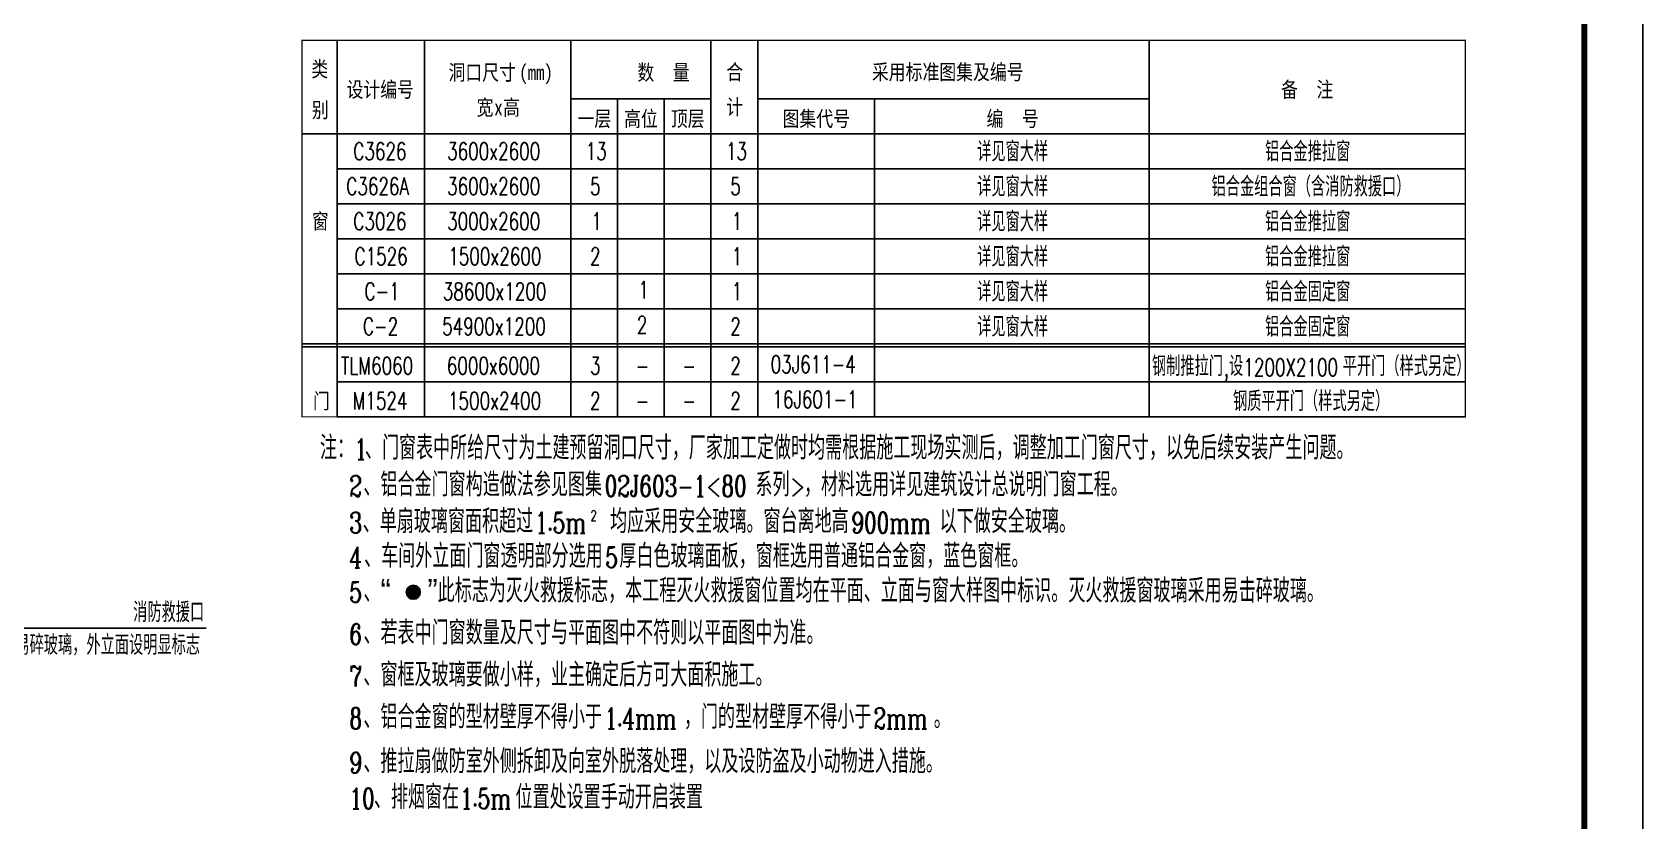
# Model space of a CAD drawing. Extents: x 1840316 to 2045362, y 17308253 to 17931430.
# Drawn here: x 2031581 to 2045362, y 17329420 to 17336174 of the extents above; entities that cross this region are included whole.
import ezdxf

# ---------------------------------------------------------------- set-up
doc = ezdxf.new("R2010")
doc.units = 0
doc.header["$LTSCALE"] = 1000
doc.header["$MEASUREMENT"] = 0
for name, color, linetype in [('DIM_LEAD', 145, 'Continuous'), ('PUB_TEXT', 7, 'Continuous'), ('TK', 4, 'Continuous')]:
    doc.layers.add(name, color=color, linetype=linetype)
doc.styles.add('_TCH_DIM', font='SIMPLEX', dxfattribs={"bigfont": 'GBCBIG'})
doc.styles.add('_TCH_LABEL', font='COMPLEX', dxfattribs={"bigfont": 'GBCBIG'})
doc.styles.add('YAYA', font='', dxfattribs={"width": 0.8, "height": 1})
doc.styles.get('YAYA').set_extended_font_data('SimSun')

# ---------------------------------------------------------------- blocks, each defined once
blk = doc.blocks.new('GeYuanFrame_67131223', base_point=(18.76, 4.34))
at = {"layer": 'TK'}
blk.add_line((43.76, 414.34), (602.76, 414.34), dxfattribs=at)
blk.add_lwpolyline([(18.76, 424.34), (612.76, 424.34), (612.76, 4.34), (18.76, 4.34), (18.76, 424.34)], dxfattribs=at)
at = {"layer": 'TK', "const_width": 1}
blk.add_lwpolyline([(602.76, 414.34), (43.76, 414.34), (43.76, 14.34), (602.76, 14.34)], close=True, dxfattribs=at)

msp = doc.modelspace()

# ---------------------------------------------------------------- hatches: boundary and pattern name
h = msp.add_hatch(color=1)
edge = h.paths.add_edge_path()
edge.add_arc((2034841.7, 17331377.4), 60, 0, 360)

# ---------------------------------------------------------------- linework, layer by layer
for p, q in [((2034938.9, 17332879.5), (2034938.9, 17336104.5)), ((2037388.9, 17335604.5), (2036188.9, 17335604.5)), ((2041138.9, 17335604.5), (2037788.9, 17335604.5)), ((2043843.9, 17335004.5), (2034188.9, 17335004.5)), ((2043843.9, 17334704.5), (2034188.9, 17334704.5)), ((2043843.9, 17334404.5), (2034188.9, 17334404.5)), ((2043843.9, 17334104.5), (2034188.9, 17334104.5)), ((2043843.9, 17334104.5), (2034188.9, 17334104.5)), ((2043843.9, 17333804.5), (2034188.9, 17333804.5)), ((2043843.9, 17333504.5), (2034188.9, 17333504.5)), ((2043843.9, 17333504.5), (2034188.9, 17333504.5)), ((2043843.9, 17333504.5), (2034188.9, 17333504.5)), ((2043843.9, 17333504.5), (2034188.9, 17333504.5)), ((2043843.9, 17333504.5), (2034188.9, 17333504.5)), ((2043843.9, 17333504.5), (2034188.9, 17333504.5)), ((2043843.9, 17333504.5), (2034188.9, 17333504.5)), ((2043843.9, 17333504.5), (2034188.9, 17333504.5))]:
    msp.add_line(p, q)
at = {"color": 0}
msp.add_circle((2034841.7, 17331377.4), 60, dxfattribs=at)
at = {"layer": 'DIM_LEAD'}
msp.add_line((2031007.1, 17331069.6), (2033068.7, 17331069.6), dxfattribs=at)
at = {"layer": 'PUB_TEXT'}
for p, q in [((2034188.9, 17336104.5), (2034188.9, 17332879.5)), ((2036188.9, 17336097.1), (2036188.9, 17332879.5)), ((2037388.9, 17336102), (2037388.9, 17332879.5)), ((2037788.9, 17336104.5), (2037788.9, 17332879.5)), ((2041138.9, 17336104.5), (2041138.9, 17332879.5)), ((2036588.9, 17335604.5), (2036588.9, 17332879.5)), ((2036988.9, 17335604.5), (2036988.9, 17332879.5)), ((2036988.9, 17335604.5), (2036988.9, 17332879.5)), ((2036988.9, 17335604.5), (2036988.9, 17332879.5)), ((2036988.9, 17335604.5), (2036988.9, 17332879.5)), ((2037388.9, 17335604.5), (2037388.9, 17332879.5)), ((2038788.9, 17335604.5), (2038788.9, 17332879.5)), ((2033888.9, 17335304.5), (2043843.9, 17335304.5)), ((2033888.9, 17333504.5), (2043843.9, 17333504.5)), ((2033888.9, 17333479.5), (2043843.9, 17333479.5)), ((2034188.9, 17333479.5), (2043843.9, 17333479.5)), ((2034188.9, 17333179.5), (2041138.9, 17333179.5)), ((2034188.9, 17333179.5), (2043843.9, 17333179.5)), ((2034188.9, 17332879.5), (2043843.9, 17332879.5))]:
    msp.add_line(p, q, dxfattribs=at)
at = {"layer": 'PUB_TEXT', "const_width": 10}
msp.add_lwpolyline([(2043843.9, 17332879.5), (2043843.9, 17336104.5), (2033888.9, 17336104.5), (2033888.9, 17332879.5)], close=True, dxfattribs=at)

# ---------------------------------------------------------------- block references
at = {"xscale": 50, "yscale": 50, "zscale": 50, "rotation": 270}
msp.add_blockref('GeYuanFrame_67131223', (2024361.6, 17337953.1), dxfattribs=at)

# ---------------------------------------------------------------- texts
at = {"layer": 'PUB_TEXT'}
for s, height, style, width, p in [('类', 132.2, 'YAYA', 0.8, (2033969.5, 17335792)), ('洞口尺寸', 132.17, 'YAYA', 0.8, (2035143, 17335763.3)), ('(mm)', 132.17, 'YAYA', 0.8, (2035747.9, 17335763.3)), ('数', 132.2, 'YAYA', 0.8, (2036759.1, 17335763.3)), ('量', 132.2, 'YAYA', 0.8, (2037061.6, 17335763.3)), ('合', 132.2, 'YAYA', 0.8, (2037519.8, 17335767)), ('采用标准图集及编号', 132.17, 'YAYA', 0.8, (2038765.8, 17335767)), ('设计编号', 132.17, 'YAYA', 0.8, (2034270.3, 17335617)), ('备', 132.2, 'YAYA', 0.8, (2042267, 17335617)), ('注', 132.2, 'YAYA', 0.8, (2042569.5, 17335617)), ('宽', 132.2, 'YAYA', 0.8, (2035383.2, 17335463.3)), ('高', 132.2, 'YAYA', 0.8, (2035610, 17335463.3)), ('计', 132.2, 'YAYA', 0.8, (2037519.5, 17335467)), ('别', 132.2, 'YAYA', 0.8, (2033973.4, 17335442)), ('x', 132.2, 'YAYA', 0.8, (2035534.4, 17335463.3)), ('一层', 132.17, 'YAYA', 0.8, (2036246.3, 17335367)), ('高位', 132.17, 'YAYA', 0.8, (2036645.7, 17335367)), ('顶层', 132.17, 'YAYA', 0.8, (2037045.1, 17335367)), ('图集代号', 132.17, 'YAYA', 0.8, (2038001.5, 17335367)), ('编', 132.2, 'YAYA', 0.8, (2039746.5, 17335367)), ('号', 132.2, 'YAYA', 0.8, (2040049, 17335367)), ('C3626', 148.75, '_TCH_LABEL', 0.705882, (2034328.9, 17335080.1)), ('3600x2600', 148.75, '_TCH_LABEL', 0.705882, (2035131.4, 17335080.1)), ('13', 148.75, '_TCH_LABEL', 0.705882, (2036316.4, 17335080.1)), ('13', 148.75, '_TCH_LABEL', 0.705882, (2037516.4, 17335080.1)), ('C3626A', 148.75, '_TCH_LABEL', 0.705882, (2034268.9, 17334780.1)), ('3600x2600', 148.75, '_TCH_LABEL', 0.705882, (2035131.4, 17334780.1)), ('5', 148.8, '_TCH_LABEL', 0.705882, (2036353.9, 17334780.1)), ('5', 148.8, '_TCH_LABEL', 0.705882, (2037553.9, 17334780.1)), ('窗', 132.2, 'YAYA', 0.8, (2033973.9, 17334489.2)), ('C3026', 148.75, '_TCH_LABEL', 0.705882, (2034328.9, 17334480.1)), ('3000x2600', 148.75, '_TCH_LABEL', 0.705882, (2035131.4, 17334480.1)), ('1', 148.8, '_TCH_LABEL', 0.705882, (2036366.4, 17334480.1)), ('1', 148.8, '_TCH_LABEL', 0.705882, (2037566.4, 17334480.1)), ('C1526', 148.75, '_TCH_LABEL', 0.705882, (2034338.9, 17334180.1)), ('1500x2600', 148.75, '_TCH_LABEL', 0.705882, (2035141.4, 17334180.1)), ('2', 148.8, '_TCH_LABEL', 0.705882, (2036353.9, 17334180.1)), ('1', 148.8, '_TCH_LABEL', 0.705882, (2037566.4, 17334180.1)), ('C-1', 148.75, '_TCH_LABEL', 0.705882, (2034423.9, 17333880.1)), ('38600x1200', 148.75, '_TCH_LABEL', 0.705882, (2035093.9, 17333880.1)), ('1', 148.8, '_TCH_LABEL', 0.705882, (2036766.4, 17333892.6)), ('1', 148.8, '_TCH_LABEL', 0.705882, (2037566.4, 17333880.1)), ('C-2', 148.75, '_TCH_LABEL', 0.705882, (2034411.4, 17333580.1)), ('54900x1200', 148.75, '_TCH_LABEL', 0.705882, (2035088.9, 17333580.1)), ('2', 148.8, '_TCH_LABEL', 0.705882, (2036753.9, 17333592.6)), ('2', 148.8, '_TCH_LABEL', 0.705882, (2037553.9, 17333580.1)), ('TLM6060', 148.75, '_TCH_LABEL', 0.705882, (2034223.9, 17333242.6)), ('6000x6000', 148.75, '_TCH_LABEL', 0.705882, (2035128.9, 17333242.6)), ('3', 148.8, '_TCH_LABEL', 0.705882, (2036353.9, 17333242.6)), ('-', 148.8, '_TCH_LABEL', 0.705882, (2036743.9, 17333242.6)), ('-', 148.8, '_TCH_LABEL', 0.705882, (2037143.9, 17333242.6)), ('2', 148.8, '_TCH_LABEL', 0.705882, (2037553.9, 17333242.6)), ('03J611-4', 148.75, '_TCH_LABEL', 0.705882, (2037899.7, 17333255.1)), ('1200X2100', 148.75, '_TCH_LABEL', 0.705882, (2041944.3, 17333229.5)), (',', 148.8, '_TCH_LABEL', 0.705882, (2041776.4, 17333229.5)), ('门', 132.2, 'YAYA', 0.8, (2033983.4, 17332949.5)), ('M1524', 148.75, '_TCH_LABEL', 0.705882, (2034323.9, 17332942.6)), ('1500x2400', 148.75, '_TCH_LABEL', 0.705882, (2035138.9, 17332942.6)), ('2', 148.8, '_TCH_LABEL', 0.705882, (2036353.9, 17332942.6)), ('-', 148.8, '_TCH_LABEL', 0.705882, (2036743.9, 17332942.6)), ('-', 148.8, '_TCH_LABEL', 0.705882, (2037143.9, 17332942.6)), ('2', 148.8, '_TCH_LABEL', 0.705882, (2037553.9, 17332942.6)), ('16J601-1', 148.75, '_TCH_LABEL', 0.705882, (2037914.7, 17332955.1)), ('1', 178.5, '_TCH_LABEL', 0.705882, (2034337.8, 17332513.7)), ('2', 178.5, '_TCH_LABEL', 0.705882, (2034294.9, 17332198.7)), ('02J603-1<80', 178.5, '_TCH_LABEL', 0.705882, (2036479.1, 17332198.7)), ('>', 178.5, '_TCH_LABEL', 0.705882, (2038064, 17332198.7)), ('3', 178.5, '_TCH_LABEL', 0.705882, (2034294.9, 17331883.7)), ('1.5m', 178.5, '_TCH_LABEL', 0.705882, (2035883.4, 17331883.7)), ('2', 89.2, '_TCH_LABEL', 0.705882, (2036357.4, 17331988.7)), ('900mm', 178.5, '_TCH_LABEL', 0.705882, (2038589.6, 17331883.7)), ('4', 178.5, '_TCH_LABEL', 0.705882, (2034294.9, 17331586.7)), ('5', 178.5, '_TCH_LABEL', 0.705882, (2036485.1, 17331586.7)), ('5', 178.5, '_TCH_LABEL', 0.705882, (2034294.9, 17331289.7)), ('6', 178.5, '_TCH_LABEL', 0.705882, (2034294.9, 17330929.7)), ('7', 178.5, '_TCH_LABEL', 0.705882, (2034294.9, 17330569.7)), ('8', 178.5, '_TCH_LABEL', 0.705882, (2034294.9, 17330209.1)), ('1.4mm', 178.5, '_TCH_LABEL', 0.705882, (2036479.1, 17330209.1)), ('2mm', 178.5, '_TCH_LABEL', 0.705882, (2038779.1, 17330209.1)), ('9', 178.5, '_TCH_LABEL', 0.705882, (2034294.9, 17329828.4)), ('10', 178.5, '_TCH_LABEL', 0.705882, (2034294.9, 17329522.3)), ('1.5m', 178.5, '_TCH_LABEL', 0.705882, (2035242.1, 17329522.3))]:
    msp.add_text(s, height=height, dxfattribs=dict(at, style=style, width=width)).set_placement(p)
for s, height, style, p in [('详见窗大样', 168.79, '_TCH_LABEL', (2039666.1, 17335067)), ('铝合金推拉窗', 168.79, '_TCH_LABEL', (2042129.6, 17335067)), ('详见窗大样', 168.79, '_TCH_LABEL', (2039666.1, 17334767)), ('铝合金组合窗（含消防救援口）', 168.794, '_TCH_LABEL', (2041671.9, 17334767)), ('详见窗大样', 168.79, '_TCH_LABEL', (2039666.1, 17334467)), ('铝合金推拉窗', 168.79, '_TCH_LABEL', (2042129.6, 17334467)), ('详见窗大样', 168.79, '_TCH_LABEL', (2039666.1, 17334167)), ('铝合金推拉窗', 168.79, '_TCH_LABEL', (2042129.6, 17334167)), ('详见窗大样', 168.79, '_TCH_LABEL', (2039666.1, 17333867)), ('铝合金固定窗', 168.79, '_TCH_LABEL', (2042129.6, 17333867)), ('详见窗大样', 168.79, '_TCH_LABEL', (2039666.1, 17333567)), ('铝合金固定窗', 168.79, '_TCH_LABEL', (2042129.6, 17333567)), ('钢制推拉门', 168.79, '_TCH_LABEL', (2041162.1, 17333229.5)), ('设', 168.8, '_TCH_LABEL', (2041821.4, 17333229.5)), ('平开门（样式另定）', 168.79, '_TCH_LABEL', (2042794.3, 17333229.5)), ('钢质平开门（样式另定）', 168.794, '_TCH_LABEL', (2041855.3, 17332929.5)), ('注：', 202.55, '_TCH_LABEL', (2034042.9, 17332513.7)), ('、门窗表中所给尺寸为土建预留洞口尺寸，厂家加工定做时均需根据施工现场实测后，调整加工门窗尺寸，以免后续安装产生问题。', 202.553, '_TCH_LABEL', (2034427.8, 17332513.7)), ('、铝合金门窗构造做法参见图集', 202.553, '_TCH_LABEL', (2034414.9, 17332198.7)), ('系列', 202.55, '_TCH_LABEL', (2037769.1, 17332198.7)), ('，材料选用详见建筑设计总说明门窗工程。', 202.553, '_TCH_LABEL', (2038184, 17332198.7)), ('、单扇玻璃窗面积超过', 202.55, '_TCH_LABEL', (2034408.9, 17331883.7)), ('均应采用安全玻璃。窗台离地高', 202.553, '_TCH_LABEL', (2036525.4, 17331883.7)), ('以下做安全玻璃。', 202.55, '_TCH_LABEL', (2039345.6, 17331883.7)), ('、车间外立面门窗透明部分选用', 202.553, '_TCH_LABEL', (2034420.9, 17331586.7)), ('厚白色玻璃面板，窗框选用普通铝合金窗，蓝色窗框。', 202.553, '_TCH_LABEL', (2036605.1, 17331586.7)), ('、“', 202.55, '_TCH_LABEL', (2034414.9, 17331289.7)), ('”此标志为灭火救援标志，本工程灭火救援窗位置均在平面、立面与窗大样图中标识。灭火救援窗玻璃采用易击碎玻璃。', 202.553, '_TCH_LABEL', (2034961.8, 17331289.7)), ('消防救援口', 168.79, '_TCH_DIM', (2032444.6, 17331122.1)), ('、若表中门窗数量及尺寸与平面图中不符则以平面图中为准。', 202.553, '_TCH_LABEL', (2034414.9, 17330929.7)), ('玻璃为易碎玻璃，外立面设明显标志', 168.794, '_TCH_DIM', (2031072.6, 17330842.1)), ('、窗框及玻璃要做小样，业主确定后方可大面积施工。', 202.553, '_TCH_LABEL', (2034414.9, 17330569.7)), ('、铝合金窗的型材壁厚不得小于', 202.553, '_TCH_LABEL', (2034414.9, 17330209.1)), ('，门的型材壁厚不得小于', 202.553, '_TCH_LABEL', (2037157.1, 17330209.1)), ('。', 202.6, '_TCH_LABEL', (2039295.1, 17330209.1)), ('、推拉扇做防室外侧拆卸及向室外脱落处理，以及设防盗及小动物进入措施。', 202.553, '_TCH_LABEL', (2034414.9, 17329828.4)), ('、排烟窗在', 202.55, '_TCH_LABEL', (2034504.9, 17329522.3)), ('位置处设置手动开启装置', 202.553, '_TCH_LABEL', (2035716.1, 17329522.3))]:
    msp.add_text(s, height=height, dxfattribs=dict(at, style=style)).set_placement(p)

doc.saveas('drawing.dxf')
